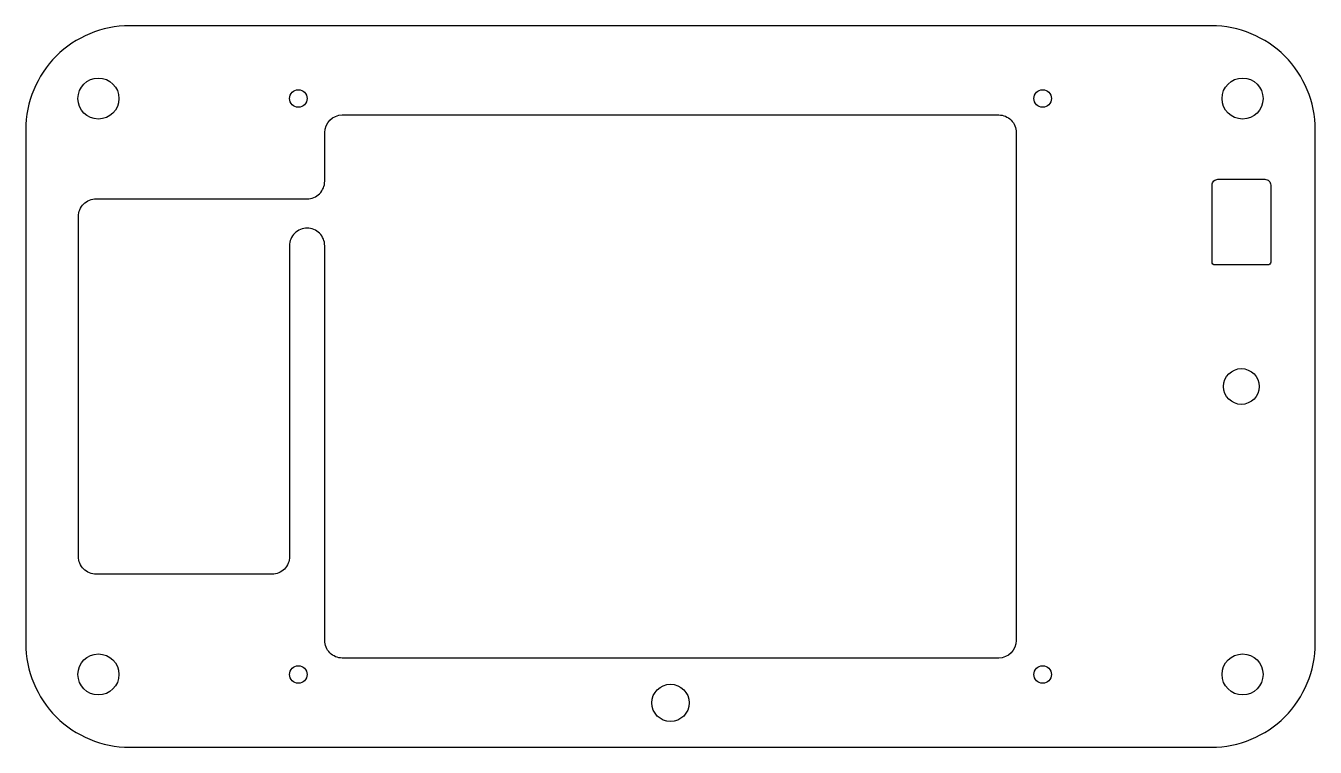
# Model space of a CAD drawing. Header units: millimetres. Extents: x -12 to 208, y -12 to 111.
import ezdxf

# ---------------------------------------------------------------- set-up
doc = ezdxf.new("R2010")
doc.units = ezdxf.units.MM
doc.header["$MEASUREMENT"] = 0
doc.layers.add('LAYER C', color=7, linetype='Continuous')

msp = doc.modelspace()

# ---------------------------------------------------------------- linework, layer by layer
at = {"layer": 'LAYER C', "color": 5}
msp.add_lwpolyline([(189.9, 110.6), (5.3, 110.6, 0.414214), (-12.4, 92.9), (-12.4, 5.3, 0.414214), (5.3, -12.4), (189.9, -12.4, 0.414214), (207.6, 5.3), (207.6, 92.9, 0.414214)], format="xyb", close=True, dxfattribs=at)
at = {"layer": 'LAYER C', "color": 1}
for points in [[(35.6, 76.1, 0.414214), (32.6, 73.1), (32.6, 20.1, -0.414214), (29.6, 17.1), (-0.4, 17.1, -0.414214), (-3.4, 20.1), (-3.4, 78.1, -0.414214), (-0.4, 81.1), (35.6, 81.1, 0.414214), (38.6, 84.1), (38.6, 92.4, -0.414213), (41.6, 95.4), (153.6, 95.4, -0.414214), (156.6, 92.4), (156.6, 5.8, -0.414213), (153.6, 2.8), (41.6, 2.8, -0.414214), (38.6, 5.8), (38.6, 73.1, 0.414214)], [(191, 69.82), (190.5, 69.82, -0.414203), (190, 70.33), (190, 83.44, -0.414214), (191, 84.44), (199, 84.44, -0.414214), (200, 83.44), (200, 70.32, -0.414225), (199.5, 69.82), (199, 69.82)]]:
    msp.add_lwpolyline(points, format="xyb", close=True, dxfattribs=at)
for centre, radius in [((0, 98.2), 3.5), ((195.2, 98.2), 3.5), ((34.1, 98.2), 1.5), ((161.1, 98.2), 1.5), ((195, 49.1), 3.05), ((0, 0), 3.5), ((195.2, 0), 3.5), ((34.1, 0), 1.5), ((161.1, 0), 1.5), ((97.6, -4.84), 3.18)]:
    msp.add_circle(centre, radius, dxfattribs=at)

doc.saveas('drawing.dxf')
